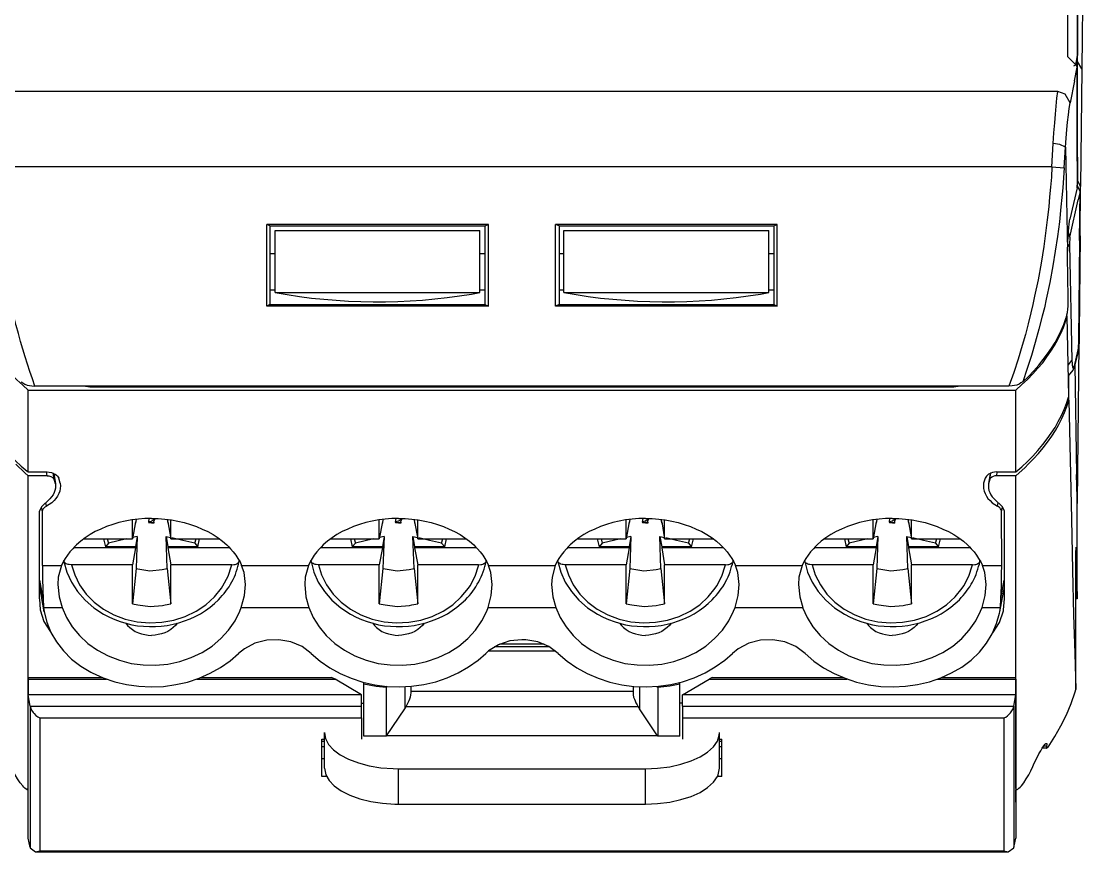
# Model space of a CAD drawing. Header units: inches. Extents: x 0.1 to 89.7, y 0.1 to 57.6.
# Drawn here: x 80.931 to 81.772, y 21.635 to 22.293 of the extents above; entities that cross this region are included whole.
import ezdxf
from ezdxf.enums import TextEntityAlignment as Align

# ---------------------------------------------------------------- set-up
doc = ezdxf.new("R2010")
doc.units = ezdxf.units.IN
doc.header["$MEASUREMENT"] = 0
doc.layers.add('OBJECT', color=140, linetype='Continuous')
doc.layers.add('PSYMS', color=7, linetype='Continuous')
doc.styles.add('WD', font='romans.shx', dxfattribs={"height": 0.185})

# ---------------------------------------------------------------- blocks, each defined once
blk = doc.blocks.new('SR_2NO_1NC')
at = {"layer": 'OBJECT', "color": 7}
for points in [[(0.88485, 4.00419), (0.88485, 0.6329)], [(0.87694, 3.98057), (0.87694, 0.63203)], [(0.88907, 0.69787), (0.88832, 0.62235)], [(0.88485, 0.62703), (0.88485, 0.68996)], [(0.87694, 0.63203), (0.88361, 0.62556)], [(0.88361, 0.62556), (0.88485, 0.6329)], [(0.88448, 0.62345), (0.88391, 0.62639)], [(0.88448, 0.62348), (0.88485, 0.62706)], [(0.88485, 0.62703), (0.88463, 0.62917)], [(0.88832, 0.62235), (0.88485, 0.62804)], [(0.88485, 0.55196), (0.88485, 0.62706)], [(0.88192, 0.62458), (0.88361, 0.62556)], [(0.88252, 0.61279), (0.88448, 0.62348)], [(0.88448, 0.54861), (0.88448, 0.62348)], [(0.88832, 0.62235), (0.88738, 0.52864)], [(0.88252, 0.61279), (0.87902, 0.59527)], [(0.6022, 0.60416), (0.01484, 0.60416)], [(0.8693, 0.60416), (0.58888, 0.60416)], [(0.86553, 0.56277), (0.8661, 0.57128), (0.8667, 0.5793), (0.86723, 0.58623), (0.86783, 0.59264), (0.86851, 0.59889), (0.8693, 0.60416)], [(0.87902, 0.59527), (0.87502, 0.6022), (0.8693, 0.60416)], [(0.87525, 0.55975), (0.87582, 0.56691), (0.87642, 0.57392), (0.87694, 0.57983), (0.87766, 0.58556), (0.87834, 0.59068), (0.87902, 0.59527)], [(0.86444, 0.54405), (0.86553, 0.56277)], [(0.87525, 0.55975), (0.87081, 0.56209), (0.86553, 0.56277)], [(0.87427, 0.54348), (0.87525, 0.55975)], [(0.87525, 0.55975), (0.87679, 0.47708)], [(0.88485, 0.55196), (0.88485, 0.53166)], [(0.61431, 0.54405), (0.0197, 0.54405)], [(0.05395, 0.36951), (0.05192, 0.37519), (0.04983, 0.38103), (0.04608, 0.39282), (0.04416, 0.39896), (0.04247, 0.40506), (0.0407, 0.41132), (0.039, 0.41768), (0.0358, 0.43034), (0.03301, 0.44295), (0.03051, 0.45546), (0.02815, 0.46823), (0.02661, 0.47836), (0.02506, 0.48834), (0.02384, 0.49847), (0.02292, 0.50612), (0.02205, 0.51377), (0.02079, 0.52891), (0.01972, 0.54405)], [(0.86444, 0.54405), (0.57677, 0.54405)], [(0.86444, 0.54405), (0.86403, 0.53599), (0.86335, 0.52793), (0.86263, 0.52017), (0.86195, 0.51237), (0.86071, 0.50183), (0.85943, 0.49128), (0.85792, 0.48073), (0.85581, 0.4674), (0.85352, 0.45422), (0.85073, 0.44103), (0.8493, 0.43448), (0.84775, 0.42796), (0.84561, 0.41922), (0.84335, 0.41049), (0.84086, 0.40186), (0.83755, 0.3909), (0.83408, 0.3802), (0.83013, 0.36951)], [(0.87427, 0.54348), (0.87374, 0.53542), (0.8731, 0.52751), (0.87235, 0.51987), (0.87171, 0.51226), (0.87043, 0.50043), (0.86888, 0.48879), (0.86708, 0.47708), (0.86516, 0.46533), (0.86275, 0.45199), (0.86003, 0.43866), (0.85849, 0.43196), (0.85683, 0.42533), (0.85416, 0.41478), (0.85122, 0.40423), (0.84821, 0.3938), (0.84474, 0.38341), (0.84128, 0.37297)], [(0.86444, 0.54405), (0.87431, 0.54345)], [(0.88448, 0.54861), (0.88448, 0.52751)], [(0.88738, 0.52864), (0.88485, 0.53362)], [(0.88448, 0.52751), (0.87887, 0.50239)], [(0.88448, 0.52751), (0.88485, 0.53166)], [(0.88693, 0.52461), (0.8847, 0.52947)], [(0.88693, 0.52461), (0.88542, 0.51795)], [(0.88651, 0.48544), (0.88693, 0.52461)], [(0.88693, 0.52461), (0.88738, 0.52864)], [(0.88693, 0.48921), (0.88738, 0.52864)], [(0.87887, 0.48823), (0.88542, 0.51795)], [(0.87679, 0.47708), (0.87706, 0.48322), (0.87736, 0.48962), (0.87796, 0.49572), (0.87834, 0.49851), (0.8786, 0.50085), (0.87887, 0.50239)], [(0.41532, 0.49836), (0.23863, 0.49836)], [(0.24128, 0.49723), (0.23863, 0.49836)], [(0.23863, 0.43324), (0.23863, 0.49836)], [(0.24128, 0.49723), (0.4126, 0.49723)], [(0.24128, 0.49723), (0.24128, 0.44616)], [(0.24529, 0.44405), (0.24529, 0.49335)], [(0.24529, 0.49335), (0.40859, 0.49335)], [(0.40859, 0.44405), (0.40859, 0.49335)], [(0.4126, 0.49723), (0.41532, 0.49836)], [(0.4126, 0.49723), (0.4126, 0.44616)], [(0.41532, 0.43324), (0.41532, 0.49836)], [(0.6456, 0.49836), (0.46884, 0.49836)], [(0.47163, 0.49723), (0.46884, 0.49836)], [(0.46884, 0.43324), (0.46884, 0.49836)], [(0.47163, 0.49723), (0.64284, 0.49723)], [(0.47163, 0.49723), (0.47163, 0.44616)], [(0.47552, 0.44405), (0.47552, 0.49335)], [(0.47552, 0.49335), (0.63879, 0.49335)], [(0.63879, 0.44405), (0.63879, 0.49335)], [(0.64284, 0.49723), (0.6456, 0.49836)], [(0.64284, 0.49723), (0.64284, 0.44616)], [(0.6456, 0.43324), (0.6456, 0.49836)], [(0.87887, 0.48823), (0.87766, 0.49196)], [(0.87887, 0.48823), (0.87845, 0.48224)], [(0.88651, 0.48544), (0.88572, 0.40672)], [(0.88693, 0.48921), (0.88625, 0.41184)], [(0.24529, 0.47474), (0.24128, 0.47474)], [(0.4126, 0.47474), (0.40859, 0.47474)], [(0.47552, 0.47474), (0.47163, 0.47474)], [(0.64284, 0.47474), (0.63879, 0.47474)], [(0.87679, 0.47282), (0.87679, 0.47708)], [(0.87694, 0.4799), (0.87845, 0.48224)], [(0.87845, 0.48224), (0.88041, 0.38992)], [(0.87751, 0.43975), (0.87679, 0.47282)], [(0.24128, 0.44616), (0.24128, 0.43437)], [(0.24128, 0.44616), (0.24529, 0.44616)], [(0.24529, 0.44405), (0.25501, 0.44239), (0.26477, 0.44088), (0.27445, 0.43964), (0.28417, 0.43866), (0.29405, 0.43783), (0.30392, 0.43712), (0.31375, 0.43685), (0.32353, 0.43659), (0.33336, 0.43659), (0.34319, 0.43685), (0.35306, 0.43742), (0.36292, 0.43798), (0.37266, 0.43892), (0.38249, 0.44005), (0.39225, 0.4413), (0.40196, 0.44284), (0.40859, 0.44405)], [(0.24529, 0.44405), (0.40859, 0.44405)], [(0.40859, 0.44616), (0.4126, 0.44616)], [(0.4126, 0.44616), (0.4126, 0.43437)], [(0.47163, 0.44616), (0.47552, 0.44616)], [(0.47163, 0.44616), (0.47163, 0.43437)], [(0.47552, 0.44405), (0.48528, 0.44239), (0.495, 0.44088), (0.50468, 0.43964), (0.51455, 0.43866), (0.52426, 0.43783), (0.53415, 0.43712), (0.54394, 0.43685), (0.55381, 0.43659), (0.56368, 0.43659), (0.5734, 0.43685), (0.58329, 0.43742), (0.59315, 0.43798), (0.60287, 0.43892), (0.61274, 0.44005), (0.62248, 0.4413), (0.63219, 0.44284), (0.63879, 0.44405)], [(0.47552, 0.44405), (0.63879, 0.44405)], [(0.63879, 0.44616), (0.64284, 0.44616)], [(0.64284, 0.44616), (0.64284, 0.43437)], [(0.24128, 0.43437), (0.23863, 0.43324)], [(0.41532, 0.43324), (0.23863, 0.43324)], [(0.24128, 0.43437), (0.4126, 0.43437)], [(0.4126, 0.43437), (0.41532, 0.43324)], [(0.47163, 0.43437), (0.46884, 0.43324)], [(0.6456, 0.43324), (0.46884, 0.43324)], [(0.47163, 0.43437), (0.64284, 0.43437)], [(0.64284, 0.43437), (0.6456, 0.43324)], [(0.87612, 0.42476), (0.87642, 0.42631), (0.87679, 0.42823), (0.87706, 0.43075), (0.87736, 0.43324), (0.87751, 0.4367), (0.87751, 0.43975)], [(0.00744, 0.42533), (0.00898, 0.42047), (0.01064, 0.41576), (0.01273, 0.41101), (0.01512, 0.40615), (0.01774, 0.40156), (0.02079, 0.39685), (0.02399, 0.39226), (0.02749, 0.38785), (0.03124, 0.38325), (0.03525, 0.37881), (0.03953, 0.37452), (0.04416, 0.37018), (0.04844, 0.3663)], [(0.83574, 0.3663), (0.84045, 0.37064), (0.845, 0.37478), (0.8493, 0.37922), (0.85337, 0.38367), (0.85713, 0.38811), (0.86045, 0.39271), (0.86365, 0.39727), (0.86655, 0.40186), (0.86915, 0.40657), (0.87156, 0.41132), (0.87359, 0.41617), (0.8754, 0.42088), (0.87664, 0.42533)], [(0.84128, 0.37297), (0.84572, 0.37727), (0.85001, 0.3816), (0.85393, 0.38604), (0.85762, 0.3906), (0.86097, 0.39516), (0.86418, 0.39979), (0.86708, 0.40435), (0.8696, 0.40906), (0.87194, 0.4138), (0.87389, 0.41866), (0.8757, 0.42337), (0.87612, 0.42476)], [(0.87627, 0.42559), (0.87664, 0.42533)], [(0.87796, 0.3613), (0.87664, 0.42533)], [(0.88572, 0.40672), (0.88553, 0.39851)], [(0.88625, 0.41184), (0.88625, 0.40325)], [(0.88267, 0.38661), (0.88553, 0.39851)], [(0.88497, 0.27704), (0.88625, 0.40325)], [(0.88542, 0.39727), (0.88625, 0.4031)], [(0.88553, 0.39851), (0.88542, 0.39727)], [(0.88553, 0.39851), (0.88625, 0.40325)], [(0.87751, 0.38615), (0.88041, 0.38992)], [(0.88041, 0.38992), (0.88052, 0.38785), (0.88067, 0.38615), (0.88086, 0.38491), (0.88113, 0.38408), (0.88128, 0.38393), (0.88143, 0.38382), (0.8815, 0.38393), (0.88165, 0.38408), (0.88207, 0.38469)], [(0.88542, 0.39727), (0.88252, 0.38533)], [(0.87766, 0.37768), (0.8815, 0.38228)], [(0.8815, 0.38228), (0.88252, 0.38533)], [(0.88207, 0.38469), (0.88267, 0.38661)], [(0.88267, 0.38661), (0.88252, 0.38533)], [(0.88282, 0.38619), (0.88418, 0.29911)], [(0.04301, 0.37297), (0.04427, 0.37199), (0.04593, 0.37116), (0.04774, 0.37034), (0.04957, 0.36988), (0.05149, 0.36966), (0.05395, 0.36951)], [(0.84128, 0.37297), (0.83984, 0.37199), (0.83834, 0.37116), (0.83642, 0.37034), (0.83461, 0.36988), (0.83269, 0.36966), (0.83013, 0.36951)], [(0.87807, 0.3584), (0.87807, 0.37783)], [(0.04844, 0.3663), (0.83574, 0.3663)], [(0.04844, 0.30107), (0.04844, 0.3663)], [(0.83013, 0.36951), (0.05395, 0.36951)], [(0.09422, 0.36951), (0.09774, 0.36894)], [(0.09774, 0.36894), (0.09774, 0.36951)], [(0.09774, 0.36894), (0.78643, 0.36894)], [(0.78643, 0.36894), (0.78986, 0.36951)], [(0.78643, 0.36894), (0.78643, 0.36951)], [(0.83574, 0.30107), (0.83574, 0.3663)], [(0.00621, 0.3613), (0.00776, 0.35647), (0.00972, 0.35162), (0.01177, 0.34676), (0.01412, 0.34201), (0.01689, 0.3373), (0.01983, 0.33256), (0.02307, 0.328), (0.0265, 0.3234), (0.03024, 0.31896), (0.03429, 0.31451), (0.03857, 0.31007), (0.04301, 0.30578), (0.04787, 0.30163), (0.04844, 0.30107)], [(0.83574, 0.30107), (0.84045, 0.30521), (0.845, 0.30954), (0.8493, 0.3138), (0.85337, 0.31828), (0.85713, 0.32284), (0.86071, 0.32743), (0.86388, 0.33203), (0.86696, 0.33662), (0.8696, 0.34129), (0.87209, 0.34604), (0.87431, 0.35086), (0.87612, 0.35576), (0.87781, 0.36058), (0.87796, 0.3613)], [(0.84561, 0.30717), (0.84971, 0.31146), (0.85378, 0.31591), (0.85747, 0.32035), (0.86097, 0.32491), (0.86429, 0.32951), (0.86723, 0.33425), (0.8699, 0.33896), (0.87235, 0.34367), (0.87446, 0.34841), (0.87627, 0.35327), (0.87796, 0.35813), (0.87807, 0.3584)], [(0.87807, 0.3584), (0.88, 0.26344), (0.88086, 0.22276), (0.8818, 0.18721), (0.88267, 0.15666), (0.88361, 0.12777)], [(0.03872, 0.30717), (0.04578, 0.30035), (0.04844, 0.29813)], [(0.8357, 0.29813), (0.84305, 0.30468), (0.84561, 0.30717)], [(0.04844, 0.30107), (0.06371, 0.30107)], [(0.06371, 0.29813), (0.04844, 0.29813)], [(0.04844, 0.27176), (0.04844, 0.29813)], [(0.06371, 0.29813), (0.06318, 0.30107)], [(0.06371, 0.30107), (0.06537, 0.30092), (0.06702, 0.30062), (0.06857, 0.30009), (0.06938, 0.29967), (0.07007, 0.29926), (0.07109, 0.29854), (0.0719, 0.29772), (0.07247, 0.29689), (0.0729, 0.29617)], [(0.06371, 0.29813), (0.06507, 0.29802), (0.0665, 0.29757), (0.06702, 0.2973), (0.06772, 0.29689), (0.06857, 0.29621), (0.06883, 0.29564), (0.06915, 0.29523)], [(0.06915, 0.29523), (0.06842, 0.30009)], [(0.069, 0.29983), (0.07019, 0.29161)], [(0.07412, 0.29203), (0.0729, 0.29617)], [(0.81126, 0.29617), (0.81005, 0.29203)], [(0.82041, 0.30107), (0.81875, 0.30092), (0.81725, 0.30062), (0.8157, 0.30009), (0.81491, 0.29967), (0.81404, 0.29926), (0.81306, 0.29854), (0.81227, 0.29772), (0.81171, 0.29689), (0.81126, 0.29617)], [(0.81517, 0.29983), (0.81404, 0.29161)], [(0.81506, 0.29523), (0.81581, 0.30009)], [(0.82056, 0.29813), (0.81905, 0.29802), (0.81762, 0.29757), (0.81713, 0.2973), (0.81657, 0.29689), (0.81559, 0.29621), (0.81532, 0.29564), (0.81506, 0.29523)], [(0.82041, 0.30107), (0.83574, 0.30107)], [(0.82056, 0.29813), (0.82097, 0.30107)], [(0.8357, 0.29813), (0.82056, 0.29813)], [(0.8357, 0.27176), (0.8357, 0.29813)], [(0.8847, 0.24122), (0.88463, 0.25105), (0.88463, 0.26092), (0.88448, 0.27063), (0.88448, 0.2805), (0.88433, 0.29037), (0.88418, 0.29911)], [(0.07412, 0.29203), (0.07429, 0.28992), (0.07412, 0.28785), (0.07371, 0.28578), (0.07301, 0.28386), (0.0719, 0.28186), (0.07066, 0.28005), (0.06915, 0.27828), (0.06731, 0.27662), (0.06522, 0.27523), (0.06303, 0.2738)], [(0.07019, 0.29161), (0.07034, 0.28996), (0.07019, 0.28811), (0.06985, 0.28634), (0.06926, 0.28465), (0.06842, 0.28299), (0.06717, 0.28133), (0.0658, 0.27979)], [(0.07019, 0.29161), (0.06915, 0.29523)], [(0.81005, 0.29203), (0.80986, 0.28992), (0.81005, 0.28785), (0.81047, 0.28578), (0.81126, 0.28386), (0.81227, 0.28186), (0.81352, 0.28005), (0.81517, 0.27828), (0.81698, 0.27662), (0.8189, 0.27523), (0.82116, 0.2738)], [(0.81404, 0.29161), (0.81393, 0.28996), (0.81404, 0.28811), (0.81431, 0.28634), (0.81506, 0.28465), (0.81581, 0.28299), (0.81698, 0.28133), (0.81838, 0.27979)], [(0.81506, 0.29523), (0.81404, 0.29161)], [(0.05911, 0.27327), (0.0658, 0.27979)], [(0.82504, 0.27327), (0.81838, 0.27979)], [(0.04844, 0.05225), (0.04844, 0.27176)], [(0.05925, 0.27327), (0.05763, 0.26996)], [(0.05983, 0.26928), (0.05913, 0.27312)], [(0.05983, 0.26928), (0.05983, 0.27007), (0.06013, 0.27094), (0.06051, 0.27161), (0.06094, 0.27214), (0.06149, 0.27274), (0.06216, 0.27327), (0.06303, 0.2738)], [(0.06303, 0.2738), (0.0626, 0.27662)], [(0.82116, 0.2738), (0.82158, 0.27662)], [(0.82433, 0.26928), (0.82433, 0.27007), (0.82402, 0.27094), (0.82361, 0.27161), (0.82323, 0.27214), (0.82282, 0.27274), (0.82199, 0.27327), (0.82116, 0.2738)], [(0.82433, 0.26928), (0.82504, 0.27312)], [(0.82659, 0.26996), (0.82504, 0.27327)], [(0.8357, 0.05225), (0.8357, 0.27176)], [(0.88448, 0.27425), (0.88497, 0.27704)], [(0.88448, 0.27564), (0.88497, 0.27704)], [(0.05763, 0.19997), (0.05763, 0.26981)], [(0.05983, 0.22664), (0.05983, 0.26928)], [(0.14691, 0.26408), (0.14162, 0.26397), (0.13635, 0.26355), (0.13106, 0.26288), (0.12593, 0.2619), (0.12092, 0.26077), (0.11593, 0.25926), (0.11104, 0.25756), (0.1065, 0.25564), (0.10202, 0.25357), (0.09785, 0.2512), (0.09384, 0.24856), (0.09038, 0.24593), (0.08701, 0.24303), (0.08539, 0.24148), (0.08401, 0.23994), (0.08173, 0.23745), (0.07979, 0.23481), (0.07798, 0.23218), (0.07644, 0.22943), (0.0751, 0.22664)], [(0.1316, 0.24788), (0.1316, 0.26299)], [(0.13452, 0.26329), (0.13399, 0.26035)], [(0.14463, 0.26397), (0.14441, 0.26122)], [(0.14441, 0.26122), (0.14827, 0.26024), (0.14938, 0.26355)], [(0.14691, 0.26408), (0.15215, 0.26397), (0.15744, 0.26355), (0.16273, 0.26288), (0.16785, 0.2619), (0.17298, 0.26077), (0.17784, 0.25926), (0.18269, 0.25756), (0.18725, 0.25564), (0.19173, 0.25357), (0.1959, 0.2512), (0.19995, 0.24856), (0.20352, 0.24593), (0.20684, 0.24303), (0.20834, 0.24148), (0.20989, 0.23994), (0.21198, 0.23745), (0.21411, 0.23481), (0.21576, 0.23218), (0.21742, 0.22943), (0.21868, 0.22664)], [(0.14938, 0.26355), (0.14714, 0.26205), (0.14691, 0.26163)], [(0.14938, 0.26355), (0.14912, 0.26397)], [(0.15925, 0.26329), (0.15979, 0.26039)], [(0.16215, 0.24788), (0.16215, 0.26299)], [(0.34362, 0.26408), (0.33833, 0.26397), (0.33309, 0.26355), (0.32795, 0.26288), (0.32268, 0.2619), (0.31765, 0.26077), (0.31264, 0.25926), (0.30793, 0.25756), (0.30319, 0.25564), (0.29891, 0.25357), (0.29464, 0.2512), (0.29074, 0.24856), (0.2871, 0.24593), (0.28375, 0.24303), (0.28224, 0.24148), (0.2807, 0.23994), (0.27852, 0.23745), (0.27658, 0.23481), (0.27477, 0.23218), (0.27322, 0.22943), (0.272, 0.22664)], [(0.32838, 0.24788), (0.32838, 0.26299)], [(0.33127, 0.26329), (0.33085, 0.26039)], [(0.34153, 0.26397), (0.34115, 0.26118)], [(0.34115, 0.26118), (0.345, 0.26024), (0.34628, 0.26355)], [(0.34362, 0.26408), (0.34906, 0.26397), (0.35434, 0.26355), (0.35942, 0.26288), (0.36475, 0.2619), (0.36972, 0.26077), (0.37473, 0.25926), (0.37944, 0.25756), (0.38419, 0.25564), (0.38846, 0.25357), (0.39279, 0.2512), (0.39669, 0.24856), (0.40027, 0.24593), (0.40362, 0.24303), (0.40513, 0.24148), (0.40667, 0.23994), (0.40891, 0.23745), (0.41083, 0.23481), (0.41262, 0.23218), (0.41415, 0.22943), (0.41539, 0.22664)], [(0.34628, 0.26355), (0.34388, 0.26205), (0.34362, 0.26159)], [(0.34628, 0.26355), (0.34584, 0.26397)], [(0.35611, 0.26329), (0.35654, 0.26039)], [(0.35904, 0.24788), (0.35904, 0.26299)], [(0.54052, 0.26408), (0.53522, 0.26397), (0.52995, 0.26355), (0.52466, 0.26288), (0.51957, 0.2619), (0.51443, 0.26077), (0.50954, 0.25926), (0.50468, 0.25756), (0.50014, 0.25564), (0.49569, 0.25357), (0.49153, 0.2512), (0.48748, 0.24856), (0.48385, 0.24593), (0.48053, 0.24303), (0.47903, 0.24148), (0.47748, 0.23994), (0.47541, 0.23745), (0.47328, 0.23481), (0.47151, 0.23218), (0.47001, 0.22943), (0.46869, 0.22664)], [(0.52524, 0.24788), (0.52524, 0.26299)], [(0.52812, 0.26329), (0.52764, 0.26039)], [(0.53831, 0.26397), (0.53799, 0.26118)], [(0.53799, 0.26118), (0.54193, 0.26024), (0.54302, 0.26355)], [(0.54052, 0.26408), (0.54575, 0.26397), (0.55108, 0.26355), (0.55637, 0.26288), (0.5615, 0.2619), (0.56647, 0.26077), (0.57148, 0.25926), (0.57634, 0.25756), (0.58093, 0.25564), (0.58538, 0.25357), (0.58954, 0.2512), (0.59359, 0.24856), (0.59702, 0.24593), (0.60037, 0.24303), (0.60202, 0.24148), (0.60342, 0.23994), (0.60566, 0.23745), (0.60758, 0.23481), (0.60941, 0.23218), (0.61093, 0.22943), (0.61229, 0.22664)], [(0.54302, 0.26355), (0.54067, 0.26205), (0.54052, 0.26159)], [(0.54302, 0.26355), (0.54274, 0.26397)], [(0.55289, 0.26329), (0.55347, 0.26039)], [(0.55579, 0.24788), (0.55579, 0.26299)], [(0.73724, 0.26408), (0.73197, 0.26397), (0.72673, 0.26355), (0.72142, 0.26288), (0.7163, 0.2619), (0.71114, 0.26077), (0.70628, 0.25926), (0.70146, 0.25756), (0.69687, 0.25564), (0.69242, 0.25357), (0.68828, 0.2512), (0.68421, 0.24856), (0.68059, 0.24593), (0.67739, 0.24303), (0.67574, 0.24148), (0.67434, 0.23994), (0.67216, 0.23745), (0.67022, 0.23481), (0.66841, 0.23218), (0.66687, 0.22943), (0.66547, 0.22664)], [(0.72203, 0.24788), (0.72203, 0.26299)], [(0.72493, 0.26329), (0.72432, 0.26039)], [(0.73506, 0.26397), (0.7348, 0.26118)], [(0.7348, 0.26118), (0.73864, 0.26024), (0.7398, 0.26355)], [(0.73724, 0.26408), (0.74255, 0.26397), (0.74783, 0.26355), (0.75306, 0.26288), (0.75822, 0.2619), (0.76342, 0.26077), (0.76824, 0.25926), (0.7731, 0.25756), (0.77766, 0.25564), (0.7821, 0.25357), (0.78632, 0.2512), (0.79028, 0.24856), (0.79393, 0.24593), (0.79728, 0.24303), (0.79879, 0.24148), (0.80015, 0.23994), (0.8024, 0.23745), (0.80444, 0.23481), (0.8061, 0.23218), (0.80779, 0.22943), (0.80907, 0.22664)], [(0.7398, 0.26355), (0.73754, 0.26205), (0.73724, 0.26159)], [(0.7398, 0.26355), (0.7395, 0.26397)], [(0.74964, 0.26329), (0.75016, 0.26039)], [(0.75257, 0.24788), (0.75257, 0.26299)], [(0.82448, 0.22664), (0.82433, 0.26928)], [(0.82659, 0.19997), (0.82659, 0.26981)], [(0.13399, 0.26137), (0.1316, 0.24788)], [(0.13399, 0.26133), (0.13399, 0.26039)], [(0.14691, 0.26175), (0.14478, 0.26148), (0.14441, 0.26122)], [(0.14452, 0.26088), (0.14691, 0.26088)], [(0.14691, 0.26159), (0.14691, 0.26178)], [(0.14691, 0.26088), (0.14923, 0.26088)], [(0.15979, 0.26133), (0.16215, 0.24788)], [(0.15979, 0.26133), (0.15979, 0.26039)], [(0.33085, 0.26133), (0.32838, 0.24788)], [(0.33085, 0.26133), (0.33085, 0.26039)], [(0.34362, 0.26178), (0.34153, 0.26148), (0.34115, 0.26118)], [(0.34127, 0.26088), (0.34362, 0.26088)], [(0.34362, 0.26159), (0.34362, 0.26178)], [(0.34362, 0.26088), (0.34601, 0.26088)], [(0.35654, 0.26133), (0.35904, 0.24788)], [(0.35654, 0.26133), (0.35654, 0.26039)], [(0.52764, 0.26133), (0.52524, 0.24788)], [(0.52764, 0.26133), (0.52764, 0.26039)], [(0.54038, 0.26178), (0.53831, 0.26148), (0.53799, 0.26118)], [(0.53816, 0.26088), (0.54052, 0.26088)], [(0.54052, 0.26159), (0.54038, 0.26178)], [(0.54052, 0.26088), (0.54287, 0.26088)], [(0.55347, 0.26133), (0.55579, 0.24788)], [(0.55347, 0.26133), (0.55347, 0.26039)], [(0.72432, 0.26133), (0.72203, 0.24788)], [(0.72432, 0.26133), (0.72432, 0.26039)], [(0.73724, 0.26178), (0.73521, 0.26148), (0.7348, 0.26118)], [(0.73495, 0.26088), (0.73724, 0.26088)], [(0.73724, 0.26163), (0.73724, 0.26175)], [(0.73724, 0.26088), (0.73965, 0.26088)], [(0.75016, 0.26133), (0.75257, 0.24788)], [(0.75016, 0.26133), (0.75016, 0.26039)], [(0.09288, 0.24788), (0.1316, 0.24788)], [(0.10868, 0.24788), (0.11004, 0.24148)], [(0.11151, 0.24788), (0.11258, 0.24438)], [(0.12701, 0.24788), (0.11258, 0.24442)], [(0.1355, 0.24965), (0.13175, 0.24886)], [(0.1355, 0.24965), (0.13399, 0.24148)], [(0.1355, 0.24965), (0.13452, 0.22427)], [(0.15925, 0.22427), (0.1584, 0.24965)], [(0.1584, 0.24965), (0.16204, 0.24886)], [(0.1584, 0.24965), (0.15979, 0.24148)], [(0.16215, 0.24788), (0.20091, 0.24788)], [(0.18132, 0.24442), (0.17175, 0.2466), (0.16311, 0.24871)], [(0.18132, 0.24438), (0.18232, 0.24788)], [(0.18382, 0.24148), (0.18522, 0.24788)], [(0.28961, 0.24788), (0.32838, 0.24788)], [(0.30547, 0.24788), (0.30682, 0.24148)], [(0.30837, 0.24788), (0.30933, 0.24442)], [(0.3239, 0.24788), (0.30933, 0.24442)], [(0.33223, 0.24965), (0.32861, 0.24886)], [(0.33223, 0.24965), (0.33085, 0.24148)], [(0.33223, 0.24965), (0.33127, 0.22427)], [(0.35611, 0.22427), (0.35515, 0.24965)], [(0.35515, 0.24965), (0.35876, 0.24886)], [(0.35515, 0.24965), (0.35654, 0.24148)], [(0.35904, 0.24788), (0.39776, 0.24788)], [(0.37808, 0.24442), (0.3685, 0.2466), (0.35985, 0.24871)], [(0.37808, 0.24442), (0.37903, 0.24788)], [(0.38055, 0.24148), (0.38191, 0.24788)], [(0.48635, 0.24788), (0.52524, 0.24788)], [(0.50217, 0.24788), (0.5036, 0.24148)], [(0.50511, 0.24788), (0.50607, 0.24442)], [(0.52069, 0.24788), (0.50607, 0.24442)], [(0.52897, 0.24965), (0.52539, 0.24886)], [(0.52897, 0.24965), (0.52764, 0.24148)], [(0.52897, 0.24965), (0.52812, 0.22427)], [(0.55289, 0.22427), (0.55193, 0.24965)], [(0.55193, 0.24965), (0.55562, 0.24886)], [(0.55193, 0.24965), (0.55347, 0.24148)], [(0.55579, 0.24788), (0.59455, 0.24788)], [(0.57479, 0.24442), (0.56523, 0.2466), (0.55679, 0.24871)], [(0.57479, 0.24442), (0.57581, 0.24788)], [(0.57733, 0.24148), (0.57869, 0.24788)], [(0.68327, 0.24788), (0.72203, 0.24788)], [(0.69905, 0.24788), (0.70044, 0.24148)], [(0.70184, 0.24788), (0.70301, 0.24442)], [(0.71743, 0.24788), (0.70301, 0.24442)], [(0.72587, 0.24965), (0.72214, 0.24886)], [(0.72587, 0.24965), (0.72432, 0.24148)], [(0.72587, 0.24965), (0.72493, 0.22427)], [(0.74964, 0.22427), (0.74877, 0.24965)], [(0.74877, 0.24965), (0.75242, 0.24886)], [(0.74877, 0.24965), (0.75016, 0.24148)], [(0.75257, 0.24788), (0.79129, 0.24788)], [(0.77159, 0.24442), (0.76214, 0.2466), (0.75348, 0.24871)], [(0.77159, 0.24442), (0.77265, 0.24788)], [(0.77419, 0.24148), (0.77559, 0.24788)], [(0.13399, 0.24062), (0.08465, 0.24062)], [(0.11258, 0.24438), (0.11004, 0.24148)], [(0.13399, 0.24148), (0.11004, 0.24148)], [(0.13399, 0.24062), (0.1316, 0.22717)], [(0.13399, 0.24148), (0.13399, 0.24062)], [(0.18382, 0.24148), (0.15979, 0.24148)], [(0.15979, 0.24148), (0.15979, 0.24062)], [(0.20923, 0.24062), (0.15979, 0.24062)], [(0.15979, 0.24062), (0.16215, 0.22717)], [(0.18132, 0.24438), (0.18382, 0.24148)], [(0.33085, 0.24062), (0.28143, 0.24062)], [(0.30933, 0.24442), (0.30682, 0.24148)], [(0.33085, 0.24148), (0.30682, 0.24148)], [(0.33085, 0.24062), (0.32838, 0.22717)], [(0.33085, 0.24148), (0.33085, 0.24062)], [(0.38055, 0.24148), (0.35654, 0.24148)], [(0.35654, 0.24148), (0.35654, 0.24062)], [(0.40594, 0.24062), (0.35654, 0.24062)], [(0.35654, 0.24062), (0.35904, 0.22717)], [(0.37808, 0.24442), (0.38055, 0.24148)], [(0.52764, 0.24062), (0.47818, 0.24062)], [(0.50607, 0.24442), (0.5036, 0.24148)], [(0.52764, 0.24148), (0.5036, 0.24148)], [(0.52764, 0.24062), (0.52524, 0.22717)], [(0.52764, 0.24148), (0.52764, 0.24062)], [(0.57733, 0.24148), (0.55347, 0.24148)], [(0.55347, 0.24148), (0.55347, 0.24062)], [(0.60272, 0.24062), (0.55347, 0.24062)], [(0.55347, 0.24062), (0.55579, 0.22717)], [(0.57479, 0.24442), (0.57733, 0.24148)], [(0.72432, 0.24062), (0.67491, 0.24062)], [(0.70301, 0.24442), (0.70044, 0.24148)], [(0.72432, 0.24148), (0.70044, 0.24148)], [(0.72432, 0.24062), (0.72203, 0.22717)], [(0.72432, 0.24148), (0.72432, 0.24062)], [(0.75016, 0.24148), (0.75016, 0.24065)], [(0.77419, 0.24148), (0.75016, 0.24148)], [(0.79958, 0.24065), (0.75016, 0.24065)], [(0.75016, 0.24065), (0.75257, 0.22721)], [(0.77159, 0.24442), (0.77419, 0.24148)], [(0.88361, 0.23636), (0.88376, 0.24107)], [(0.88406, 0.22928), (0.88376, 0.239), (0.88376, 0.24107)], [(0.8847, 0.20235), (0.8847, 0.24122)], [(0.07702, 0.22996), (0.07702, 0.23052)], [(0.08299, 0.22717), (0.08119, 0.22732), (0.08038, 0.22747), (0.07953, 0.22773), (0.07883, 0.228), (0.07825, 0.2283), (0.07776, 0.22868), (0.07744, 0.22913), (0.07717, 0.22954), (0.07702, 0.22996)], [(0.07702, 0.22984), (0.07942, 0.22133), (0.08299, 0.21327), (0.08785, 0.20581), (0.09384, 0.19899), (0.10077, 0.19289), (0.10868, 0.18777), (0.11328, 0.1854)], [(0.11328, 0.1854), (0.11759, 0.18344), (0.12188, 0.18193), (0.12646, 0.18054), (0.13106, 0.17941), (0.13576, 0.17858), (0.14051, 0.17817), (0.14522, 0.1779), (0.14996, 0.1779), (0.15465, 0.17817), (0.1594, 0.17884), (0.16411, 0.17971), (0.16866, 0.18095), (0.17309, 0.18235), (0.17753, 0.184), (0.18173, 0.18592), (0.18586, 0.18818), (0.18979, 0.19067), (0.19354, 0.19331), (0.19697, 0.19621), (0.20032, 0.1993), (0.20187, 0.20095), (0.20326, 0.20261), (0.2048, 0.20427), (0.2062, 0.20608), (0.20742, 0.20788), (0.20866, 0.20969), (0.20978, 0.21165), (0.21089, 0.21346), (0.21187, 0.21553), (0.21286, 0.21745), (0.21367, 0.21941), (0.21437, 0.22148), (0.21507, 0.22359), (0.21575, 0.22566), (0.21629, 0.22773), (0.21673, 0.22984)], [(0.21074, 0.22717), (0.21256, 0.22732), (0.21341, 0.22747), (0.21426, 0.22773), (0.21492, 0.228), (0.21544, 0.2283), (0.21603, 0.22868), (0.21641, 0.22913), (0.21657, 0.22954), (0.21673, 0.22996)], [(0.21673, 0.22996), (0.21673, 0.23052)], [(0.27396, 0.22996), (0.27381, 0.23052)], [(0.27989, 0.22717), (0.27808, 0.22732), (0.27716, 0.22747), (0.27643, 0.22773), (0.27573, 0.22803), (0.27503, 0.2283), (0.27462, 0.22871), (0.27418, 0.22913), (0.27396, 0.22954), (0.27396, 0.22996)], [(0.27396, 0.22984), (0.27616, 0.22133), (0.27978, 0.21327), (0.2846, 0.20581), (0.29059, 0.19899), (0.29767, 0.19289), (0.30547, 0.18777), (0.31002, 0.1854)], [(0.31002, 0.1854), (0.3143, 0.18344), (0.31878, 0.18193), (0.32324, 0.18054), (0.3278, 0.17941), (0.33251, 0.17858), (0.33725, 0.17817), (0.34194, 0.1779), (0.3468, 0.1779), (0.35155, 0.17817), (0.35626, 0.17884), (0.36081, 0.17971), (0.36545, 0.18095), (0.37002, 0.18235), (0.37432, 0.184), (0.37859, 0.18592), (0.38264, 0.18818), (0.3865, 0.19067), (0.39029, 0.19331), (0.39375, 0.19621), (0.39707, 0.1993), (0.39861, 0.20095), (0.40016, 0.20261), (0.40151, 0.20427), (0.40289, 0.20608), (0.40417, 0.20788), (0.40545, 0.20969), (0.40652, 0.21165), (0.40763, 0.21346), (0.40859, 0.21553), (0.40957, 0.21745), (0.41042, 0.21941), (0.41123, 0.22148), (0.41196, 0.22359), (0.41249, 0.22566), (0.41304, 0.22773), (0.41351, 0.22984)], [(0.40748, 0.22717), (0.40929, 0.22732), (0.41014, 0.22747), (0.41095, 0.22773), (0.41168, 0.22803), (0.41234, 0.2283), (0.41277, 0.22871), (0.41319, 0.22913), (0.41351, 0.22954), (0.41351, 0.22996)], [(0.41351, 0.22996), (0.41362, 0.23052)], [(0.47067, 0.22996), (0.47067, 0.23052)], [(0.47664, 0.22717), (0.47487, 0.22732), (0.47402, 0.22747), (0.47321, 0.22773), (0.47247, 0.22803), (0.47193, 0.2283), (0.4714, 0.22871), (0.47097, 0.22913), (0.47082, 0.22954), (0.47067, 0.22996)], [(0.47067, 0.22984), (0.47306, 0.22133), (0.47664, 0.21327), (0.48149, 0.20581), (0.48748, 0.19899), (0.49441, 0.19289), (0.50232, 0.18777), (0.50681, 0.1854)], [(0.50681, 0.1854), (0.51108, 0.18344), (0.51551, 0.18193), (0.51995, 0.18054), (0.52466, 0.17941), (0.52929, 0.17858), (0.534, 0.17817), (0.53886, 0.1779), (0.54359, 0.1779), (0.54829, 0.17817), (0.553, 0.17884), (0.55775, 0.17971), (0.56231, 0.18095), (0.56677, 0.18235), (0.5711, 0.184), (0.57538, 0.18592), (0.57939, 0.18818), (0.58329, 0.19067), (0.58707, 0.19331), (0.59061, 0.19621), (0.59381, 0.1993), (0.5954, 0.20095), (0.5969, 0.20261), (0.5983, 0.20427), (0.59967, 0.20608), (0.60091, 0.20788), (0.60214, 0.20969), (0.60342, 0.21165), (0.60438, 0.21346), (0.60549, 0.21553), (0.60636, 0.21745), (0.60715, 0.21941), (0.60801, 0.22148), (0.60865, 0.22359), (0.60924, 0.22566), (0.60982, 0.22773), (0.61035, 0.22984)], [(0.60438, 0.22717), (0.60619, 0.22732), (0.607, 0.22747), (0.60784, 0.22773), (0.60854, 0.22803), (0.60912, 0.2283), (0.60967, 0.22871), (0.60993, 0.22913), (0.6102, 0.22954), (0.61035, 0.22996)], [(0.61035, 0.22996), (0.61035, 0.23052)], [(0.66745, 0.22996), (0.66745, 0.23052)], [(0.67336, 0.22717), (0.67156, 0.22732), (0.67076, 0.22747), (0.66992, 0.22773), (0.66926, 0.22803), (0.66867, 0.2283), (0.66809, 0.22871), (0.66783, 0.22913), (0.6676, 0.22954), (0.66745, 0.22996)], [(0.66745, 0.22981), (0.66978, 0.22137), (0.67336, 0.21331), (0.67822, 0.20581), (0.68421, 0.19899), (0.69114, 0.19289), (0.69905, 0.18773), (0.70365, 0.1854)], [(0.70365, 0.1854), (0.70794, 0.18344), (0.71227, 0.18193), (0.71683, 0.18054), (0.72142, 0.17941), (0.72613, 0.17858), (0.73084, 0.17817), (0.73559, 0.1779), (0.74033, 0.1779), (0.74504, 0.17817), (0.74975, 0.17888), (0.75449, 0.17971), (0.75909, 0.18095), (0.76353, 0.18235), (0.76794, 0.184), (0.77216, 0.18596), (0.77627, 0.18818), (0.78018, 0.19067), (0.78391, 0.19327), (0.78738, 0.19621), (0.79073, 0.19926), (0.79224, 0.20095), (0.79363, 0.20261), (0.79514, 0.20427), (0.79642, 0.20604), (0.79785, 0.20788), (0.79905, 0.20969), (0.80015, 0.21165), (0.80128, 0.21342), (0.80229, 0.21553), (0.8032, 0.21749), (0.8041, 0.21941), (0.80474, 0.22148), (0.80546, 0.22355), (0.8061, 0.22566), (0.80666, 0.22773), (0.80711, 0.22981)], [(0.80112, 0.22717), (0.80293, 0.22732), (0.8038, 0.22747), (0.80459, 0.22773), (0.80531, 0.22803), (0.80587, 0.2283), (0.8064, 0.22871), (0.80685, 0.22913), (0.807, 0.22954), (0.80711, 0.22996)], [(0.80711, 0.22996), (0.80711, 0.23052)], [(0.88361, 0.12777), (0.88361, 0.23636)], [(0.88406, 0.22928), (0.88361, 0.22928)], [(0.88448, 0.20593), (0.88406, 0.22928)], [(0.05983, 0.22664), (0.0751, 0.22664)], [(0.05983, 0.22664), (0.05983, 0.21677), (0.06013, 0.2069), (0.06036, 0.20024)], [(0.0751, 0.22664), (0.07247, 0.21719), (0.07217, 0.21135)], [(0.1316, 0.22717), (0.08299, 0.22717)], [(0.08299, 0.22717), (0.08567, 0.219), (0.08951, 0.21105), (0.09469, 0.20385), (0.10105, 0.19734), (0.10853, 0.19176), (0.11686, 0.18736), (0.12593, 0.18385), (0.1355, 0.18178), (0.14522, 0.18095), (0.15497, 0.18137), (0.16469, 0.18302), (0.17379, 0.18596), (0.18239, 0.19011), (0.19023, 0.19527), (0.19697, 0.20148), (0.20271, 0.20845), (0.20381, 0.21037)], [(0.1316, 0.19609), (0.1316, 0.22717)], [(0.13452, 0.22427), (0.1316, 0.19609)], [(0.13452, 0.22427), (0.13603, 0.22385)], [(0.13603, 0.22385), (0.14559, 0.22231), (0.15535, 0.22329), (0.15925, 0.22427)], [(0.15925, 0.22427), (0.16215, 0.19609)], [(0.21074, 0.22717), (0.16215, 0.22717)], [(0.16215, 0.19609), (0.16215, 0.22717)], [(0.20381, 0.21037), (0.20801, 0.21817), (0.21062, 0.22634), (0.21074, 0.22717)], [(0.21868, 0.22664), (0.272, 0.22664)], [(0.2217, 0.21135), (0.22062, 0.22095), (0.21868, 0.22664)], [(0.27187, 0.22664), (0.26933, 0.21719), (0.26895, 0.21135)], [(0.27989, 0.22717), (0.2824, 0.219), (0.28629, 0.21109), (0.29159, 0.20385), (0.29795, 0.19734), (0.30547, 0.19176), (0.31375, 0.18732), (0.32266, 0.18385), (0.33223, 0.18178), (0.34194, 0.18095), (0.35183, 0.18137), (0.3614, 0.18302), (0.37053, 0.18592), (0.37918, 0.19011), (0.38695, 0.19523), (0.39375, 0.20148), (0.39942, 0.20841), (0.4007, 0.21037)], [(0.32838, 0.22717), (0.27989, 0.22717)], [(0.32838, 0.19609), (0.32838, 0.22717)], [(0.33127, 0.22427), (0.32838, 0.19609)], [(0.33127, 0.22427), (0.33296, 0.22385)], [(0.33296, 0.22385), (0.34253, 0.22231), (0.35225, 0.22329), (0.35611, 0.22427)], [(0.35611, 0.22427), (0.35904, 0.19609)], [(0.40748, 0.22717), (0.35904, 0.22717)], [(0.35904, 0.19609), (0.35904, 0.22717)], [(0.4007, 0.21037), (0.40475, 0.21813), (0.40737, 0.22638), (0.40748, 0.22717)], [(0.41539, 0.22664), (0.46869, 0.22664)], [(0.41848, 0.21135), (0.41731, 0.22095), (0.41539, 0.22664)], [(0.46869, 0.22664), (0.46611, 0.21719), (0.46569, 0.21135)], [(0.47664, 0.22717), (0.47914, 0.219), (0.483, 0.21109), (0.48829, 0.20385), (0.4947, 0.19734), (0.50217, 0.19176), (0.5105, 0.18732), (0.51957, 0.18385), (0.52897, 0.18178), (0.53886, 0.18095), (0.54858, 0.18137), (0.55818, 0.18302), (0.56747, 0.18592), (0.57607, 0.19011), (0.58387, 0.19523), (0.59061, 0.20148), (0.59621, 0.20841), (0.59743, 0.21037)], [(0.52524, 0.22717), (0.47664, 0.22717)], [(0.52524, 0.19609), (0.52524, 0.22717)], [(0.52812, 0.22427), (0.52524, 0.19609)], [(0.52812, 0.22427), (0.52967, 0.22385)], [(0.52967, 0.22385), (0.53924, 0.22231), (0.54899, 0.22329), (0.55289, 0.22427)], [(0.55289, 0.22427), (0.55579, 0.19609)], [(0.60438, 0.22717), (0.55579, 0.22717)], [(0.55579, 0.19609), (0.55579, 0.22717)], [(0.59743, 0.21037), (0.6015, 0.21813), (0.60411, 0.22638), (0.60438, 0.22717)], [(0.61229, 0.22664), (0.66547, 0.22664)], [(0.61523, 0.21135), (0.6141, 0.22095), (0.61229, 0.22664)], [(0.66547, 0.22664), (0.66285, 0.21719), (0.66259, 0.21135)], [(0.67336, 0.22717), (0.67589, 0.219), (0.67995, 0.21109), (0.68508, 0.20385), (0.69148, 0.19734), (0.69894, 0.19176), (0.7073, 0.18732), (0.7163, 0.18385), (0.72587, 0.18178), (0.73559, 0.18095), (0.7453, 0.18137), (0.75502, 0.18302), (0.76417, 0.18592), (0.7728, 0.19011), (0.78056, 0.19523), (0.78738, 0.20148), (0.79306, 0.20841), (0.79423, 0.21037)], [(0.72203, 0.22717), (0.67336, 0.22717)], [(0.72203, 0.19609), (0.72203, 0.22717)], [(0.72493, 0.22427), (0.72203, 0.19609)], [(0.72493, 0.22427), (0.72647, 0.22385)], [(0.72647, 0.22385), (0.736, 0.22231), (0.74576, 0.22329), (0.74964, 0.22427)], [(0.74964, 0.22427), (0.75257, 0.19609)], [(0.80112, 0.22721), (0.75257, 0.22721)], [(0.75257, 0.19609), (0.75257, 0.22721)], [(0.79423, 0.21037), (0.79819, 0.21813), (0.80101, 0.22638), (0.80112, 0.22717)], [(0.80907, 0.22664), (0.82448, 0.22664)], [(0.81212, 0.21135), (0.81099, 0.22095), (0.80907, 0.22664)], [(0.82387, 0.20024), (0.82418, 0.21011), (0.82433, 0.21997), (0.82448, 0.22664)], [(0.06036, 0.20039), (0.05774, 0.21496)], [(0.82387, 0.20039), (0.82644, 0.21496)], [(0.06136, 0.18969), (0.05774, 0.20954)], [(0.07205, 0.21135), (0.07313, 0.20148), (0.07552, 0.19301)], [(0.21838, 0.19301), (0.22089, 0.20261), (0.2217, 0.21135)], [(0.26895, 0.21135), (0.26991, 0.20148), (0.27226, 0.19301)], [(0.41517, 0.19301), (0.41763, 0.20261), (0.41848, 0.21135)], [(0.46569, 0.21135), (0.46669, 0.20148), (0.46901, 0.19301)], [(0.61191, 0.19301), (0.61453, 0.20261), (0.61523, 0.21135)], [(0.66244, 0.21135), (0.66355, 0.20148), (0.66591, 0.19301)], [(0.80881, 0.19301), (0.81126, 0.20261), (0.81212, 0.21135)], [(0.82293, 0.18969), (0.82659, 0.20954)], [(0.88448, 0.20593), (0.88361, 0.20593)], [(0.88448, 0.20593), (0.88463, 0.19997)], [(0.05763, 0.19997), (0.05815, 0.19135)], [(0.06036, 0.20039), (0.06036, 0.20024)], [(0.06036, 0.20024), (0.06079, 0.19301)], [(0.1316, 0.19609), (0.13603, 0.19512)], [(0.13603, 0.19512), (0.14574, 0.19399), (0.15563, 0.1947), (0.1577, 0.19512)], [(0.1577, 0.19512), (0.16215, 0.19609)], [(0.32838, 0.19609), (0.33296, 0.19512)], [(0.33296, 0.19512), (0.34264, 0.19399), (0.35242, 0.1947), (0.35445, 0.19512)], [(0.35445, 0.19512), (0.35904, 0.19609)], [(0.52524, 0.19609), (0.52967, 0.19512)], [(0.52967, 0.19512), (0.53939, 0.19399), (0.5491, 0.1947), (0.55135, 0.19512)], [(0.55135, 0.19512), (0.55579, 0.19609)], [(0.72203, 0.19609), (0.72647, 0.19512)], [(0.72647, 0.19512), (0.73615, 0.19399), (0.74591, 0.1947), (0.74809, 0.19512)], [(0.74809, 0.19512), (0.75257, 0.19609)], [(0.82338, 0.19301), (0.82387, 0.20024)], [(0.82387, 0.20039), (0.82387, 0.20024)], [(0.82598, 0.19135), (0.82659, 0.19997)], [(0.88463, 0.19997), (0.88361, 0.19997)], [(0.88463, 0.19997), (0.8847, 0.20235)], [(0.05815, 0.19135), (0.06109, 0.18205), (0.06621, 0.17372), (0.06687, 0.17289)], [(0.06079, 0.19301), (0.07552, 0.19301)], [(0.06079, 0.19301), (0.06136, 0.18969)], [(0.06136, 0.18969), (0.06345, 0.18137), (0.06672, 0.17331), (0.0712, 0.16566), (0.07659, 0.15847), (0.08316, 0.15206), (0.09053, 0.14638), (0.09855, 0.14152), (0.09966, 0.14095)], [(0.07552, 0.19301), (0.07898, 0.1851), (0.08354, 0.17764), (0.0894, 0.17067), (0.0962, 0.16442), (0.10382, 0.15899), (0.11217, 0.15455), (0.12122, 0.15108), (0.13053, 0.1486), (0.14021, 0.14736), (0.15008, 0.14709), (0.15979, 0.14803), (0.1694, 0.1501), (0.17853, 0.15316), (0.18718, 0.15734), (0.19509, 0.16235), (0.20215, 0.16834), (0.20823, 0.17496), (0.21341, 0.18235), (0.21731, 0.19022), (0.21838, 0.19301)], [(0.21838, 0.19301), (0.27226, 0.19301)], [(0.27226, 0.19301), (0.27573, 0.1851), (0.28044, 0.17764), (0.28614, 0.17067), (0.29298, 0.16442), (0.30057, 0.15899), (0.30895, 0.15455), (0.31797, 0.15108), (0.32737, 0.1486), (0.3371, 0.14736), (0.34682, 0.14709), (0.35669, 0.14803), (0.36611, 0.1501), (0.37528, 0.15316), (0.38388, 0.15734), (0.39179, 0.16235), (0.39889, 0.16834), (0.40498, 0.17496), (0.41016, 0.18235), (0.414, 0.19022), (0.41517, 0.19301)], [(0.41517, 0.19301), (0.46901, 0.19301)], [(0.46901, 0.19301), (0.47247, 0.1851), (0.47722, 0.17764), (0.483, 0.17067), (0.48967, 0.16442), (0.49735, 0.15899), (0.50581, 0.15455), (0.51472, 0.15108), (0.52415, 0.1486), (0.53389, 0.14736), (0.54376, 0.14709), (0.55347, 0.14803), (0.56304, 0.1501), (0.57217, 0.15316), (0.58067, 0.15734), (0.58858, 0.16235), (0.59562, 0.16834), (0.60187, 0.17496), (0.60688, 0.18235), (0.61078, 0.19022), (0.61191, 0.19301)], [(0.61191, 0.19301), (0.66579, 0.19301)], [(0.66579, 0.19301), (0.66937, 0.1851), (0.67397, 0.17764), (0.6798, 0.17067), (0.68662, 0.16442), (0.69427, 0.15899), (0.70255, 0.15455), (0.71156, 0.15108), (0.72086, 0.1486), (0.73058, 0.14736), (0.74045, 0.14709), (0.75016, 0.14803), (0.75973, 0.1501), (0.76896, 0.15316), (0.77751, 0.15734), (0.78546, 0.16235), (0.79257, 0.16834), (0.79864, 0.17496), (0.8038, 0.18235), (0.80764, 0.19022), (0.80881, 0.19301)], [(0.78451, 0.14095), (0.79269, 0.1457), (0.80015, 0.15123), (0.8067, 0.1576), (0.81235, 0.16472), (0.81698, 0.17218), (0.82041, 0.18024), (0.82263, 0.18856), (0.82293, 0.18969)], [(0.80881, 0.19301), (0.82338, 0.19301)], [(0.81736, 0.17304), (0.82263, 0.18122), (0.82583, 0.19052), (0.82598, 0.19135)], [(0.82293, 0.18969), (0.82338, 0.19301)], [(0.12646, 0.18054), (0.12782, 0.17873), (0.12951, 0.17707), (0.1316, 0.17553), (0.13384, 0.1741), (0.13635, 0.17304), (0.13896, 0.17206), (0.14162, 0.1715), (0.14426, 0.17108), (0.14691, 0.17093)], [(0.16742, 0.18054), (0.16605, 0.17873), (0.16422, 0.17707), (0.1623, 0.17553), (0.15991, 0.1741), (0.15744, 0.17304), (0.15482, 0.17206), (0.15228, 0.1715), (0.14968, 0.17108), (0.14691, 0.17093)], [(0.32324, 0.18054), (0.3246, 0.17873), (0.32626, 0.17707), (0.32838, 0.17553), (0.33053, 0.1741), (0.33309, 0.17304), (0.33571, 0.17206), (0.33833, 0.1715), (0.34098, 0.17108), (0.34362, 0.17093)], [(0.36417, 0.18054), (0.36279, 0.17873), (0.36097, 0.17707), (0.35904, 0.17553), (0.35684, 0.1741), (0.35434, 0.17304), (0.35168, 0.17206), (0.34906, 0.1715), (0.34639, 0.17108), (0.34362, 0.17093)], [(0.51995, 0.18054), (0.52138, 0.17873), (0.52315, 0.17707), (0.52513, 0.17553), (0.52748, 0.1741), (0.52982, 0.17304), (0.53261, 0.17206), (0.53511, 0.1715), (0.53773, 0.17108), (0.54052, 0.17093)], [(0.56091, 0.18054), (0.55956, 0.17873), (0.55786, 0.17707), (0.55579, 0.17553), (0.55359, 0.1741), (0.55108, 0.17304), (0.54846, 0.17206), (0.54575, 0.1715), (0.54317, 0.17108), (0.54052, 0.17093)], [(0.71687, 0.18054), (0.71822, 0.17873), (0.71992, 0.17707), (0.72203, 0.17553), (0.72421, 0.1741), (0.72673, 0.17304), (0.72933, 0.17206), (0.73197, 0.1715), (0.73464, 0.17108), (0.73724, 0.17093)], [(0.75781, 0.18054), (0.75642, 0.17873), (0.75461, 0.17707), (0.75269, 0.17553), (0.75031, 0.1741), (0.74783, 0.17304), (0.74515, 0.17206), (0.74271, 0.1715), (0.74003, 0.17108), (0.73724, 0.17093)], [(0.27418, 0.15647), (0.26682, 0.16193), (0.25795, 0.16566), (0.24835, 0.16747), (0.23863, 0.16705), (0.22932, 0.16457), (0.221, 0.16012), (0.21629, 0.15647)], [(0.44208, 0.16747), (0.43236, 0.16653), (0.42334, 0.16333), (0.41539, 0.15847), (0.41319, 0.15647)], [(0.46398, 0.16178), (0.42025, 0.16178)], [(0.45986, 0.16385), (0.4243, 0.16385)], [(0.47108, 0.15647), (0.4636, 0.16193), (0.45485, 0.16566), (0.44528, 0.16747), (0.44208, 0.16747)], [(0.66783, 0.15647), (0.66035, 0.16193), (0.65163, 0.16566), (0.64203, 0.16747), (0.63231, 0.16705), (0.62297, 0.16457), (0.61453, 0.16012), (0.60993, 0.15647)], [(0.09966, 0.14095), (0.10842, 0.13704), (0.11759, 0.13398), (0.12701, 0.1318), (0.13672, 0.13041), (0.14661, 0.12984), (0.15648, 0.13026), (0.1662, 0.13165), (0.17565, 0.13372), (0.18478, 0.13677), (0.19354, 0.14069), (0.20187, 0.14528), (0.20951, 0.15067), (0.21629, 0.15647)], [(0.27418, 0.15647), (0.28128, 0.15041), (0.28893, 0.14513), (0.29725, 0.14054), (0.30601, 0.13677), (0.31531, 0.13372), (0.32475, 0.13154), (0.33447, 0.13026), (0.34435, 0.12984), (0.35419, 0.13041), (0.36379, 0.1318), (0.37336, 0.13398), (0.38249, 0.13719), (0.39129, 0.1411), (0.39942, 0.14581), (0.40711, 0.15123), (0.41319, 0.15647)], [(0.46899, 0.15832), (0.41517, 0.15832)], [(0.47108, 0.15647), (0.47807, 0.15041), (0.48583, 0.14513), (0.49404, 0.14054), (0.50291, 0.13677), (0.51204, 0.13372), (0.52161, 0.13154), (0.53133, 0.13026), (0.54104, 0.12984), (0.55093, 0.13041), (0.56065, 0.1318), (0.5701, 0.13398), (0.57927, 0.13719), (0.58799, 0.1411), (0.59621, 0.14581), (0.60385, 0.15123), (0.60993, 0.15647)], [(0.66783, 0.15647), (0.67476, 0.15041), (0.68255, 0.14513), (0.69088, 0.14054), (0.69965, 0.13677), (0.70881, 0.13372), (0.71841, 0.13154), (0.72813, 0.13026), (0.738, 0.12984), (0.74768, 0.13041), (0.75743, 0.1318), (0.76689, 0.13398), (0.77596, 0.13719), (0.78451, 0.14095)], [(0.04844, 0.13722), (0.04844, 0.13609)], [(0.04844, 0.13722), (0.10814, 0.13722)], [(0.04844, 0.13609), (0.04844, 0.12348)], [(0.04844, 0.13609), (0.11092, 0.13609)], [(0.18298, 0.13609), (0.29313, 0.13609)], [(0.18575, 0.13722), (0.2903, 0.13722)], [(0.29313, 0.13609), (0.2903, 0.13722)], [(0.31418, 0.12348), (0.29313, 0.13609)], [(0.56993, 0.12348), (0.5912, 0.13609)], [(0.59381, 0.13722), (0.5912, 0.13609)], [(0.5912, 0.13609), (0.70131, 0.13609)], [(0.59381, 0.13722), (0.69852, 0.13722)], [(0.7734, 0.13609), (0.8357, 0.13609)], [(0.77611, 0.13722), (0.8357, 0.13722)], [(0.8357, 0.13609), (0.8357, 0.13722)], [(0.8357, 0.13609), (0.8357, 0.12348)], [(0.31611, 0.13225), (0.31611, 0.13346)], [(0.31611, 0.09071), (0.31611, 0.13225)], [(0.31611, 0.13225), (0.32582, 0.13056), (0.33388, 0.12973)], [(0.33479, 0.13026), (0.33388, 0.12973)], [(0.33388, 0.12973), (0.33388, 0.09071)], [(0.34863, 0.12999), (0.34863, 0.11248)], [(0.35349, 0.13041), (0.35349, 0.12513)], [(0.53067, 0.13041), (0.53067, 0.12513)], [(0.5357, 0.12999), (0.5357, 0.11248)], [(0.54954, 0.13026), (0.55039, 0.12973)], [(0.55039, 0.12973), (0.56007, 0.13082), (0.56801, 0.13225)], [(0.55039, 0.12973), (0.55039, 0.09071)], [(0.56801, 0.13225), (0.56801, 0.13346)], [(0.56801, 0.09071), (0.56801, 0.13225)], [(0.86139, 0.08193), (0.86685, 0.09029), (0.87171, 0.09877), (0.876, 0.10762), (0.87973, 0.11666), (0.88305, 0.12596), (0.88361, 0.12777)], [(0.05009, 0.11444), (0.04844, 0.12348)], [(0.04844, 0.00931), (0.04844, 0.12348)], [(0.31418, 0.12348), (0.04844, 0.12348)], [(0.31418, 0.11444), (0.31418, 0.12348)], [(0.35349, 0.12513), (0.35334, 0.12359), (0.35306, 0.12178), (0.3524, 0.12001), (0.35183, 0.11862), (0.35125, 0.11707), (0.35044, 0.11557), (0.34948, 0.11387)], [(0.53067, 0.12611), (0.35349, 0.12611)], [(0.53067, 0.12513), (0.53084, 0.12359), (0.5311, 0.12178), (0.53176, 0.12001), (0.53232, 0.11862), (0.53287, 0.11707), (0.53387, 0.11557), (0.53468, 0.11387)], [(0.8357, 0.12348), (0.56993, 0.12348)], [(0.56993, 0.11444), (0.56993, 0.12348)], [(0.83404, 0.11444), (0.8357, 0.12348)], [(0.8357, 0.12348), (0.8357, 0.00931)], [(0.05009, 0.11444), (0.05009, 0.00182)], [(0.05009, 0.11444), (0.05053, 0.11289), (0.05105, 0.11154), (0.0519, 0.11029), (0.05256, 0.10943), (0.05329, 0.1086), (0.05469, 0.10709), (0.05619, 0.10596), (0.05785, 0.10513)], [(0.05009, 0.11444), (0.31418, 0.11444)], [(0.31418, 0.11696), (0.31611, 0.11696)], [(0.31418, 0.10513), (0.31418, 0.11444)], [(0.33405, 0.09097), (0.34863, 0.11248)], [(0.34948, 0.11387), (0.34863, 0.11248)], [(0.53468, 0.11387), (0.34948, 0.11387)], [(0.53468, 0.11387), (0.5357, 0.11248)], [(0.55012, 0.09097), (0.5357, 0.11248)], [(0.56993, 0.11696), (0.56801, 0.11696)], [(0.56993, 0.11444), (0.83404, 0.11444)], [(0.56993, 0.11444), (0.56993, 0.10513)], [(0.82628, 0.10513), (0.82764, 0.10581), (0.82903, 0.10679), (0.83028, 0.10792), (0.83145, 0.10916), (0.8325, 0.11067), (0.8331, 0.11154), (0.83348, 0.11248), (0.83374, 0.11346), (0.83404, 0.11444)], [(0.83404, 0.11444), (0.83404, 0.00182)], [(0.05785, 0.10513), (0.05785, -0.00067)], [(0.05785, 0.10513), (0.31418, 0.10513)], [(0.31418, 0.10513), (0.31418, 0.08818)], [(0.56993, 0.10513), (0.82628, 0.10513)], [(0.56993, 0.10513), (0.56993, 0.08818)], [(0.82628, 0.10513), (0.82628, -0.00067)], [(0.2846, 0.09346), (0.28541, 0.08875), (0.28795, 0.08404), (0.29181, 0.07975), (0.29725, 0.07572), (0.30392, 0.07221), (0.31172, 0.06931), (0.32032, 0.06698), (0.32961, 0.06543), (0.33933, 0.06475), (0.3436, 0.06457)], [(0.2846, 0.06502), (0.2846, 0.09346)], [(0.54052, 0.06457), (0.55023, 0.06502), (0.55984, 0.06626), (0.56871, 0.06822), (0.57688, 0.07082), (0.58413, 0.07402), (0.59007, 0.07794), (0.59466, 0.08208), (0.59786, 0.08668), (0.59941, 0.09138), (0.59952, 0.09346)], [(0.59952, 0.06502), (0.59952, 0.09346)], [(0.28268, 0.0585), (0.28268, 0.08818)], [(0.28268, 0.08818), (0.2846, 0.08818)], [(0.2846, 0.08626), (0.28268, 0.08626)], [(0.33388, 0.09071), (0.31611, 0.09071)], [(0.33388, 0.09071), (0.33405, 0.09097)], [(0.55012, 0.09097), (0.33405, 0.09097)], [(0.55039, 0.09071), (0.55012, 0.09097)], [(0.56801, 0.09071), (0.55039, 0.09071)], [(0.59952, 0.08818), (0.60148, 0.08818)], [(0.60148, 0.08626), (0.59952, 0.08626)], [(0.60148, 0.0585), (0.60148, 0.08818)], [(0.8493, 0.06641), (0.85043, 0.06905), (0.85167, 0.07153), (0.85416, 0.07654), (0.85559, 0.07888), (0.85683, 0.08114), (0.85804, 0.08291), (0.85917, 0.0843), (0.85958, 0.08472), (0.85984, 0.08487), (0.86003, 0.08487)], [(0.86003, 0.08487), (0.8603, 0.08487), (0.86045, 0.08472), (0.86045, 0.08419), (0.86045, 0.08363), (0.8603, 0.0825)], [(0.2846, 0.08223), (0.28268, 0.08223)], [(0.60148, 0.08223), (0.59952, 0.08223)], [(0.86045, 0.08114), (0.85683, 0.08114)], [(0.8603, 0.0825), (0.85762, 0.0825)], [(0.8603, 0.0825), (0.8603, 0.08167), (0.8603, 0.0814), (0.8603, 0.08125), (0.8603, 0.08114), (0.86045, 0.08114)], [(0.86045, 0.08114), (0.86139, 0.08208)], [(0.2846, 0.07263), (0.28268, 0.07263)], [(0.60148, 0.07263), (0.59952, 0.07263)], [(0.04785, 0.04792), (0.04744, 0.04807), (0.04689, 0.04833), (0.04593, 0.04905), (0.04512, 0.04988), (0.04416, 0.05097), (0.04203, 0.05346), (0.04011, 0.05654), (0.03829, 0.05975), (0.03648, 0.06306), (0.03493, 0.06641)], [(0.2846, 0.06502), (0.28571, 0.05982)], [(0.28571, 0.05982), (0.28838, 0.0553), (0.29255, 0.05097), (0.29806, 0.04694), (0.30499, 0.04362), (0.3129, 0.04072), (0.3217, 0.03862), (0.331, 0.03711), (0.34072, 0.03654), (0.3436, 0.03654)], [(0.3436, 0.03654), (0.3436, 0.06457)], [(0.3436, 0.06457), (0.54052, 0.06457)], [(0.54052, 0.03654), (0.54052, 0.06457)], [(0.54052, 0.03654), (0.55023, 0.03696), (0.55984, 0.03809), (0.56871, 0.04001), (0.57688, 0.04265), (0.58413, 0.04585), (0.59007, 0.04973), (0.59466, 0.05391), (0.59786, 0.0585), (0.59845, 0.05982)], [(0.59845, 0.05982), (0.59952, 0.06502)], [(0.8357, 0.06336), (0.8357, 0.06457)], [(0.8357, 0.06336), (0.8357, 0.06238)], [(0.8363, 0.04792), (0.83679, 0.04807), (0.83736, 0.04833), (0.83819, 0.04905), (0.83905, 0.04988), (0.84015, 0.05097), (0.8421, 0.05346), (0.84406, 0.05654), (0.84598, 0.05975), (0.84768, 0.06306), (0.8493, 0.06641)], [(0.04844, 0.0489), (0.04844, 0.05225)], [(0.28629, 0.0585), (0.28268, 0.0585)], [(0.60148, 0.0585), (0.59786, 0.0585)], [(0.8357, 0.0489), (0.8357, 0.05225)], [(0.04785, 0.04792), (0.04859, 0.04878), (0.04844, 0.0489)], [(0.04844, 0.04792), (0.04785, 0.04792)], [(0.8357, 0.0489), (0.8363, 0.04792)], [(0.8357, 0.03809), (0.8357, 0.04792)], [(0.8363, 0.04792), (0.8357, 0.04792)], [(0.3436, 0.03654), (0.54052, 0.03654)], [(0.05009, 0.00182), (0.04844, 0.00931)], [(0.83404, 0.00182), (0.8357, 0.00931)], [(0.05009, 0.0017), (0.05437, -0.0015)], [(0.82975, -0.0015), (0.83404, 0.0017)], [(0.05437, -0.0015), (0.05785, -0.00067)], [(0.05437, -0.0015), (0.82975, -0.0015)], [(0.05785, -0.00067), (0.82628, -0.00067)], [(0.82628, -0.00067), (0.82975, -0.0015)]]:
    blk.add_lwpolyline(points, dxfattribs=at)
at = {"style": 'WD', "width": 0.7}
for tag, p in [('INST', (0.4375, 5.6071)), ('LOC', (0.4375, 5.4375)), ('DESC1', (0.4375, 5.28125)), ('DESC2', (0.4375, 5.125)), ('DESC3', (0.4375, 4.97707)), ('XREF', (0.35045, 4.35508))]:
    blk.add_attdef(tag, text='', height=0.125, dxfattribs=at).set_placement(p, align=Align.CENTER)
at = {"style": 'WD'}
blk.add_attdef('TAG1', text='', height=0.125, dxfattribs=at).set_placement((0.4375, 4.8125), align=Align.CENTER)
at = {"style": 'WD', "flags": 9}
blk.add_attdef('FAMILY', (0.64219, 4.77734), '', height=0.01, dxfattribs=at)
for tag, p in [('CAT', (0.5802, 4.682)), ('MFG', (0.57825, 4.66255)), ('ASSYCODE', (0.58042, 4.64519))]:
    blk.add_attdef(tag, text='', height=0.01, dxfattribs=at).set_placement(p, align=Align.CENTER)

msp = doc.modelspace()

# ---------------------------------------------------------------- block references
at = {"layer": 'PSYMS', "xscale": 0.9935880310615606, "yscale": 0.9935880310615606, "zscale": 0.9935880310615606}
msp.add_blockref('SR_2NO_1NC', (80.88868, 21.63692), dxfattribs=at)

doc.saveas('drawing.dxf')
